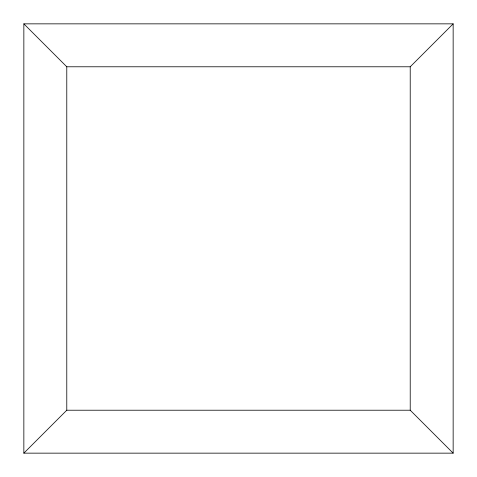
<?xml version="1.0" encoding="UTF-8"?>
<svg xmlns="http://www.w3.org/2000/svg" width="477" height="477" viewBox="0 0 477 477"><rect width="100%" height="100%" fill="white"/><g stroke="black" fill="none" stroke-linecap="round" stroke-linejoin="round"><path stroke-width="0.72" d="M23.85 453.15L66.78 410.22L66.78 66.78L23.85 23.85L23.85 453.15L453.15 453.15L453.15 23.85L23.85 23.85M66.78 66.78L410.22 66.78L453.15 23.85M66.78 410.22L410.22 410.22L453.15 453.15M410.22 66.78L410.22 410.22"/></g></svg>
